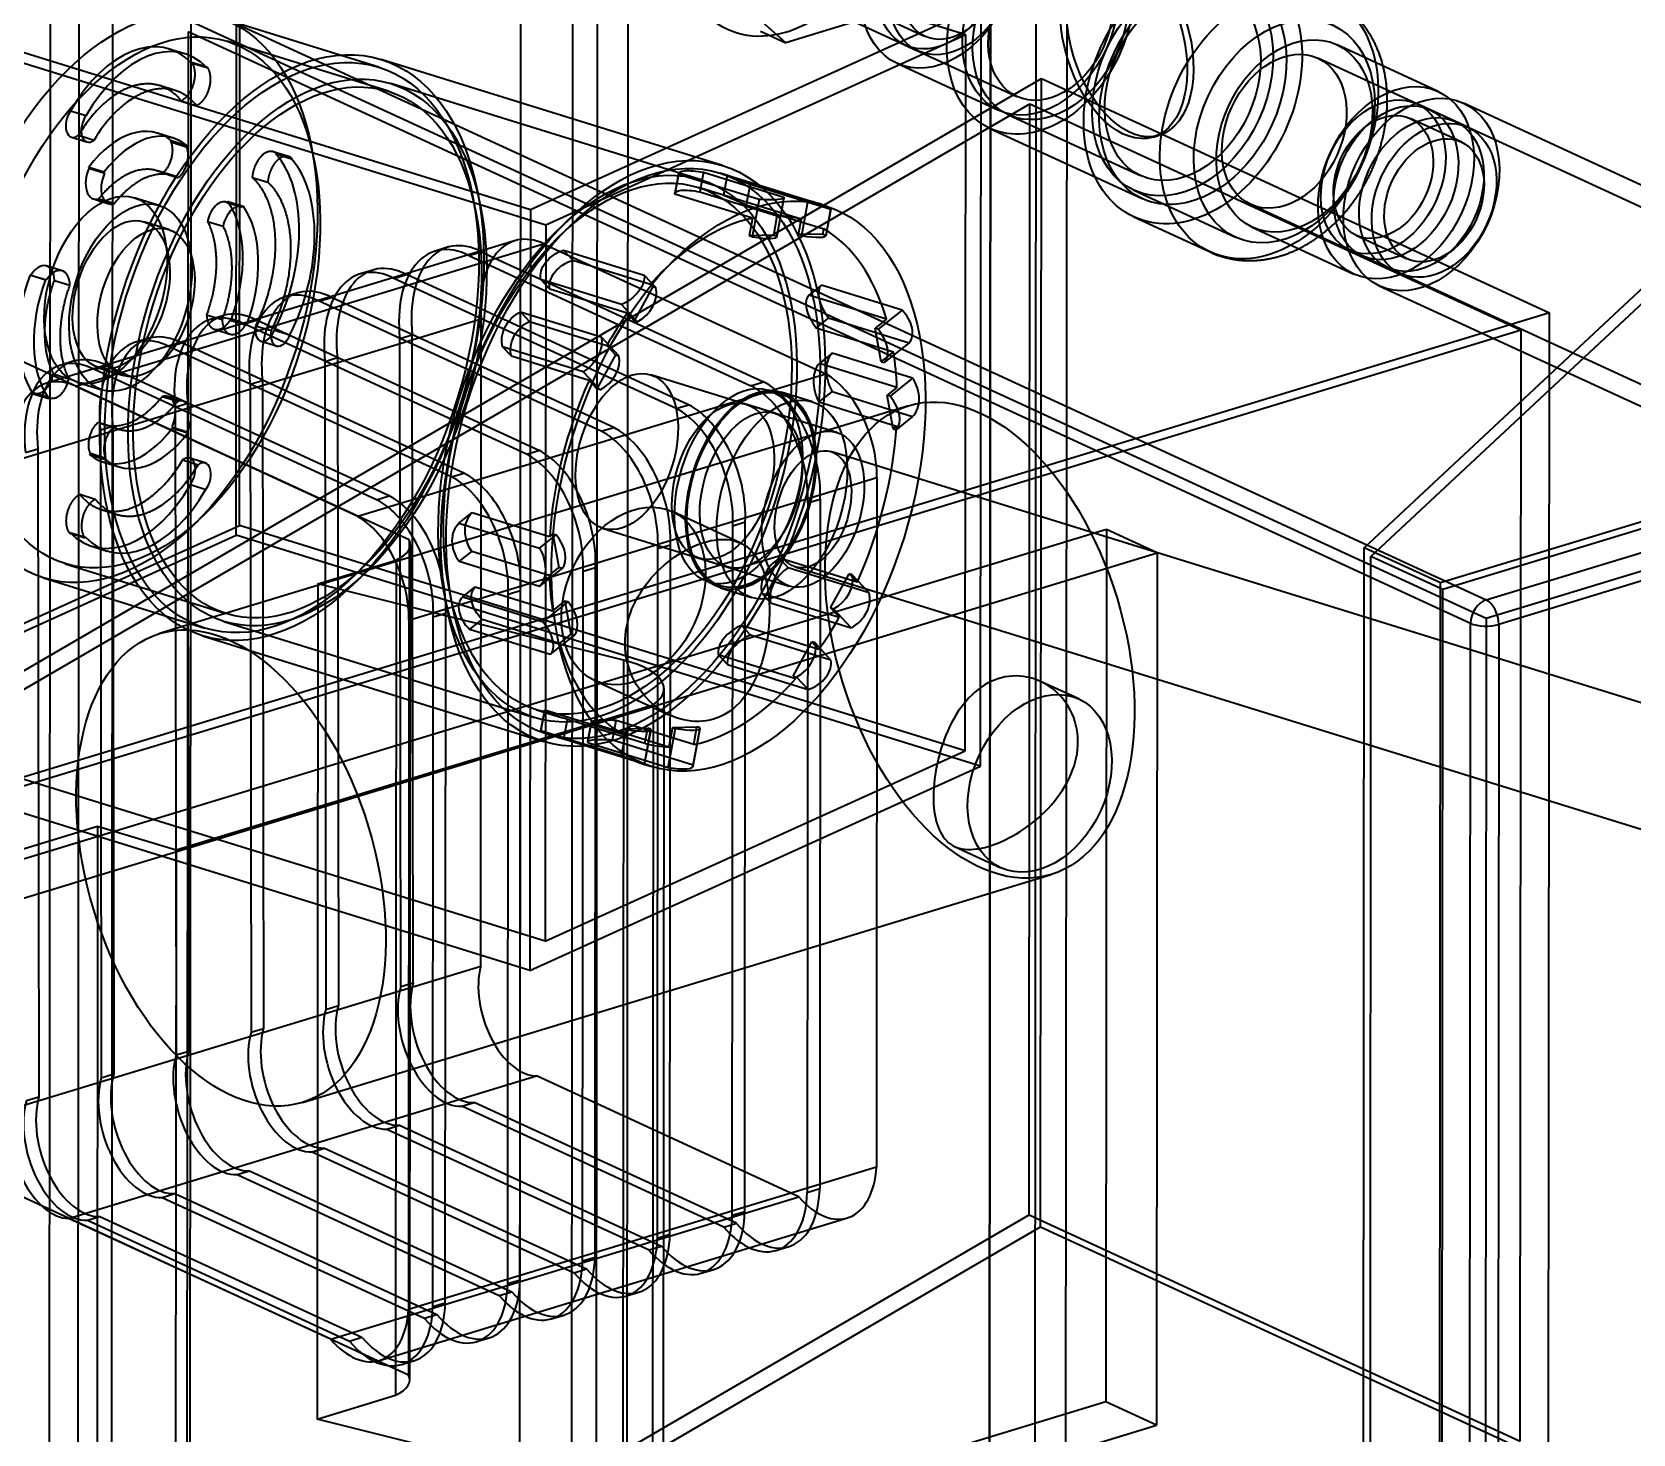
# Model space of a CAD drawing. Header units: millimetres. Extents: x 13 to 1054, y -1204 to 736.
# Drawn here: x 240.8 to 439.8, y 66.6 to 240.9 of the extents above; entities that cross this region are included whole.
import ezdxf

# ---------------------------------------------------------------- set-up
doc = ezdxf.new("R2010")
doc.units = ezdxf.units.MM
doc.layers.add('1', color=7, linetype='Continuous', true_color=0xffffff)

msp = doc.modelspace()

# ---------------------------------------------------------------- linework, layer by layer
at = {"layer": '1', "color": 151, "linetype": 'Continuous', "lineweight": 35}
for p, q in [((406.42, 176.73), (571.61, 330.98)), ((407.27, 175.67), (570.76, 328.33)), ((716.81, 264.01), (415.89, 172.36)), ((713.99, 262.26), (416.18, 171.56)), ((218.32, 148.92), (366.31, 235.08)), ((366.2, 92.31), (366.31, 235.08)), ((366.31, 235.08), (429.44, 205.96)), ((219.74, 147.43), (364.88, 231.93)), ((364.78, 93.8), (364.88, 231.93)), ((364.88, 231.93), (425.92, 203.78)), ((429.44, 205.96), (227.79, 144.55)), ((429.33, 63.2), (429.44, 205.96)), ((425.92, 203.78), (228.15, 143.55)), ((425.82, 65.65), (425.92, 203.78)), ((406.24, -69.87), (406.42, 176.73)), ((415.89, 172.36), (406.42, 176.73)), ((407.1, -67.22), (407.27, 175.67)), ((416.18, 171.56), (407.27, 175.67)), ((415.71, -74.23), (415.89, 172.36)), ((416, -71.32), (416.18, 171.56)), ((219.64, 9.3), (364.78, 93.8)), ((364.78, 93.8), (425.82, 65.65)), ((218.22, 6.15), (366.2, 92.31)), ((366.2, 92.31), (429.33, 63.2))]:
    msp.add_line(p, q, dxfattribs=at)
at = {"layer": '1', "color": 252, "linetype": 'Continuous', "lineweight": 35}
for p, q in [((359.87, 30.55), (360.09, 327.21)), ((359.85, 32.23), (360.05, 319.62)), ((365.67, 317.03), (365.46, 29.64)), ((369.34, 30.82), (369.55, 318.21)), ((301.43, 4.06), (301.65, 300.71)), ((307.9, 8.68), (308.11, 296.06)), ((314.78, 5.5), (314.99, 292.89)), ((311.11, 291.71), (310.91, 4.32)), ((283.96, 236.48), (263.91, 242.7)), ((285.14, 233.49), (265.09, 239.71)), ((259.84, 238.15), (257.91, 238.74)), ((260.63, 237.04), (260.65, 237.11)), ((260.63, 237.04), (262.56, 236.44)), ((260.65, 237.11), (262.58, 236.52)), ((326.66, 224.28), (284.25, 237.43)), ((262.56, 236.44), (262.58, 236.52)), ((258.65, 233.59), (256.72, 234.19)), ((324, 222.49), (285.44, 234.45)), ((245.65, 231.07), (247.58, 230.48)), ((259.4, 232.29), (261.33, 231.69)), ((245.74, 227.8), (247.67, 227.2)), ((246.63, 228.02), (248.56, 227.42)), ((258.39, 227.68), (256.46, 228.28)), ((258.14, 227.37), (258.09, 227.19)), ((258.09, 227.19), (260.02, 226.59)), ((258.14, 227.37), (260.06, 226.78)), ((260.06, 226.78), (260.02, 226.59)), ((272.74, 225.38), (270.81, 225.98)), ((271.16, 225.7), (271.21, 225.74)), ((271.16, 225.7), (273.09, 225.1)), ((271.21, 225.74), (273.14, 225.15)), ((273.09, 225.1), (273.14, 225.15)), ((247.9, 224.07), (249.82, 223.47)), ((247.94, 223.92), (247.9, 224.07)), ((247.94, 223.92), (249.87, 223.32)), ((249.87, 223.32), (249.82, 223.47)), ((258.36, 223), (256.43, 223.6)), ((257.09, 223.33), (259.02, 222.73)), ((321.19, 223.25), (320.74, 220.81)), ((321.2, 223.15), (320.75, 220.7)), ((331.23, 220.04), (321.2, 223.15)), ((324.31, 223.42), (323.85, 220.99)), ((324.31, 223.42), (334.31, 220.31)), ((327.35, 223.02), (326.37, 223.32)), ((327.24, 223.04), (326.78, 220.57)), ((327.27, 223.02), (326.81, 220.56)), ((337.28, 219.92), (327.27, 223.02)), ((268.22, 222.79), (270.15, 222.19)), ((326.8, 220.57), (323.7, 221.53)), ((323.85, 220.99), (333.48, 218)), ((330.09, 221.94), (329.62, 219.38)), ((330.09, 221.94), (340.12, 218.83)), ((248.48, 220.11), (250.4, 219.51)), ((249.16, 220.13), (251.09, 219.53)), ((256.65, 219.3), (253.56, 220.25)), ((266.89, 219.11), (264.97, 219.71)), ((265.18, 219.79), (265.07, 219.67)), ((265.07, 219.67), (266.99, 219.07)), ((265.18, 219.79), (267.11, 219.19)), ((267.11, 219.19), (266.99, 219.07)), ((330.39, 217.71), (320.75, 220.7)), ((336.44, 217.58), (326.81, 220.56)), ((329.62, 219.38), (339.26, 216.39)), ((331.23, 220.04), (330.36, 215.4)), ((334.31, 220.31), (333.41, 215.47)), ((333.43, 215.4), (334.33, 220.25)), ((337.28, 219.92), (336.47, 215.55)), ((339.48, 219.26), (338.5, 219.56)), ((257.84, 216.31), (254.75, 217.27)), ((262.67, 217.31), (264.6, 216.71)), ((330.39, 217.71), (329.98, 215.51)), ((333.03, 215.59), (333.48, 218)), ((336.44, 217.58), (336.08, 215.67)), ((340.12, 218.83), (339.52, 215.62)), ((339.54, 215.55), (340.15, 218.86)), ((333.03, 215.59), (329.98, 215.51)), ((330.36, 215.4), (329.98, 215.51)), ((333.03, 215.59), (333.41, 215.47)), ((339.14, 215.74), (336.08, 215.67)), ((336.47, 215.55), (336.08, 215.67)), ((339.14, 215.74), (339.26, 216.39)), ((339.14, 215.74), (339.52, 215.62)), ((300.83, 214.9), (242.66, 197.19)), ((246.28, 196.82), (304.44, 214.54)), ((292.49, 214.09), (290.94, 213.62)), ((295.14, 213.06), (296.69, 213.53)), ((295.14, 213.06), (330.21, 196.89)), ((296.69, 213.53), (331.76, 197.36)), ((304.44, 214.54), (339.52, 198.36)), ((306.91, 213.75), (316.94, 210.64)), ((306.91, 213.75), (308.06, 212.51)), ((244.59, 211.17), (242.66, 211.77)), ((283.19, 211.26), (281.64, 210.78)), ((308.06, 212.51), (317.7, 209.52)), ((240.6, 210.66), (242.53, 210.06)), ((240.71, 210.63), (242.64, 210.04)), ((242.64, 210.04), (242.53, 210.06)), ((243.63, 209.97), (245.56, 209.38)), ((285.83, 210.23), (287.38, 210.7)), ((320.9, 194.05), (285.83, 210.23)), ((322.46, 194.52), (287.38, 210.7)), ((304.09, 210.07), (305.2, 208.88)), ((314.1, 206.97), (304.09, 210.07)), ((318, 209.2), (315.69, 204.96)), ((316.94, 210.64), (318.38, 209.08)), ((318, 209.2), (317.7, 209.52)), ((318, 209.2), (318.38, 209.08)), ((338.96, 209.4), (337.4, 208.15)), ((348.98, 206.29), (338.96, 209.4)), ((273.88, 208.42), (272.33, 207.95)), ((276.53, 207.39), (278.08, 207.87)), ((311.6, 191.22), (276.53, 207.39)), ((313.15, 191.69), (278.08, 207.87)), ((314.83, 205.89), (305.2, 208.88)), ((314.1, 206.97), (316.08, 204.84)), ((347.04, 205.16), (337.4, 208.15)), ((238.51, 187.49), (296.67, 205.2)), ((262.55, 205.7), (264.48, 205.1)), ((264.57, 205.59), (263.02, 205.11)), ((265.48, 205.04), (267.4, 204.44)), ((265.48, 205.04), (265.59, 205.01)), ((265.59, 205.01), (267.51, 204.42)), ((267.22, 204.56), (268.77, 205.03)), ((303.84, 188.85), (268.77, 205.03)), ((296.62, 124.73), (296.67, 205.2)), ((301.57, 206.06), (311.58, 202.95)), ((301.57, 206.06), (302.67, 204.88)), ((314.83, 205.89), (315.69, 204.96)), ((316.08, 204.84), (315.69, 204.96)), ((339.85, 205.34), (338.3, 204.09)), ((339.85, 205.34), (349.85, 202.23)), ((347.04, 205.16), (345.64, 204.03)), ((348.98, 206.29), (346.02, 203.91)), ((263.52, 203.9), (265.45, 203.31)), ((302.29, 188.38), (267.22, 204.56)), ((267.4, 204.44), (267.51, 204.42)), ((268.63, 204.33), (270.56, 203.73)), ((270.98, 203.8), (272.91, 203.2)), ((286.56, 202.74), (288.11, 203.21)), ((288.24, 122.66), (288.11, 203.21)), ((302.67, 204.88), (312.29, 201.89)), ((338.3, 204.09), (347.92, 201.1)), ((346.38, 199.86), (345.64, 204.03)), ((346.02, 203.91), (345.64, 204.03)), ((287.71, 177.71), (236.81, 201.19)), ((255.27, 202.75), (253.72, 202.28)), ((257.91, 201.72), (259.46, 202.2)), ((292.98, 185.55), (257.91, 201.72)), ((294.54, 186.02), (259.46, 202.2)), ((269.29, 202.44), (271.22, 201.84)), ((286.69, 122.19), (286.56, 202.74)), ((309.36, 198.62), (299.34, 201.72)), ((299.34, 201.72), (300.44, 200.54)), ((311.58, 202.95), (313.77, 200.6)), ((313.38, 200.72), (312.29, 201.89)), ((346.38, 199.86), (347.92, 201.1)), ((349.85, 202.23), (346.77, 199.75)), ((245.96, 199.92), (244.41, 199.45)), ((248.61, 198.89), (250.16, 199.36)), ((249.12, 199.12), (252.21, 198.17)), ((285.23, 183.19), (250.16, 199.36)), ((277.26, 199.9), (278.81, 200.38)), ((277.26, 199.9), (277.38, 119.35)), ((278.81, 200.38), (278.93, 119.83)), ((310.08, 197.55), (300.44, 200.54)), ((313.38, 200.72), (311.07, 196.48)), ((313.38, 200.72), (313.77, 200.6)), ((340.29, 200.93), (338.72, 199.66)), ((348.35, 196.68), (338.72, 199.66)), ((350.3, 197.82), (340.29, 200.93)), ((346.38, 199.86), (346.77, 199.75)), ((243.51, 198.36), (245.43, 197.76)), ((246.45, 197.33), (249.54, 196.38)), ((283.68, 182.71), (248.61, 198.89)), ((267.95, 197.07), (269.5, 197.54)), ((267.95, 197.07), (268.07, 116.52)), ((269.5, 197.54), (269.63, 116.99)), ((281.35, 180.65), (339.52, 198.36)), ((309.36, 198.62), (311.46, 196.36)), ((310.08, 197.55), (311.07, 196.48)), ((340.88, 191.08), (317.75, 198.25)), ((330.21, 196.89), (331.76, 197.36)), ((350.3, 197.82), (347.51, 195.58)), ((241.01, 195.89), (241.12, 196)), ((241.01, 195.89), (242.93, 195.29)), ((241.12, 196), (243.05, 195.4)), ((241.22, 195.96), (243.15, 195.36)), ((242.93, 195.29), (243.05, 195.4)), ((246.28, 196.82), (281.35, 180.65)), ((257.03, 195.55), (258.96, 194.95)), ((259.64, 194.97), (257.71, 195.56)), ((311.46, 196.36), (311.07, 196.48)), ((333.91, 195.86), (332.37, 196.33)), ((337.84, 194.9), (333.98, 196.09)), ((340.28, 196.17), (338.65, 194.86)), ((340.28, 196.17), (350.3, 193.06)), ((348.35, 196.68), (347.13, 195.7)), ((347.87, 191.53), (347.13, 195.7)), ((347.51, 195.58), (347.13, 195.7)), ((349.77, 194.4), (256.7, 166.06)), ((258.64, 194.23), (260.19, 194.71)), ((258.64, 194.23), (258.77, 113.68)), ((260.19, 194.71), (260.32, 114.16)), ((320.9, 194.05), (322.46, 194.52)), ((333.17, 193.47), (329.7, 194.54)), ((338.65, 194.86), (348.29, 191.87)), ((350.3, 193.06), (348.26, 191.41)), ((249.09, 192.34), (251.02, 191.74)), ((249.34, 191.4), (250.89, 191.87)), ((249.34, 191.4), (249.46, 110.85)), ((249.76, 192.07), (251.68, 191.47)), ((250.89, 191.87), (251.01, 111.32)), ((258.25, 191.75), (258.29, 191.61)), ((258.25, 191.75), (260.17, 191.15)), ((258.29, 191.61), (260.22, 191.01)), ((260.17, 191.15), (260.22, 191.01)), ((311.6, 191.22), (313.15, 191.69)), ((347.87, 191.53), (348.29, 191.87)), ((347.87, 191.53), (348.26, 191.41)), ((240.03, 188.57), (241.58, 189.04)), ((241.58, 189.04), (241.71, 108.49)), ((248.05, 188.3), (248.1, 188.49)), ((248.05, 188.3), (249.98, 187.7)), ((248.1, 188.49), (250.03, 187.89)), ((249.73, 187.39), (251.66, 186.79)), ((249.98, 187.7), (250.03, 187.89)), ((259.56, 187.65), (261.49, 187.05)), ((262.37, 187.28), (260.45, 187.88)), ((302.29, 188.38), (303.84, 188.85)), ((509.79, 136.07), (340.14, 188.69)), ((287.7, 167.75), (345.87, 185.46)), ((292.98, 185.55), (294.54, 186.02)), ((345.87, 185.46), (345.81, 99.74)), ((246.78, 183.39), (248.71, 182.79)), ((260.54, 184.6), (262.46, 184)), ((283.68, 182.71), (285.23, 183.19)), ((249.47, 181.49), (251.4, 180.89)), ((293.91, 179.8), (295.54, 181.11)), ((295.54, 181.11), (305.18, 178.12)), ((328.88, 177.34), (320.44, 181.23)), ((337.26, 182.31), (337.19, 96.58)), ((337.26, 182.31), (338.81, 182.78)), ((338.81, 182.78), (338.75, 97.06)), ((293.91, 179.8), (303.94, 176.69)), ((311.82, 179.15), (334.95, 171.97)), ((327.89, 93.75), (327.95, 179.48)), ((327.95, 179.48), (329.5, 179.95)), ((329.44, 94.22), (329.5, 179.95)), ((374.4, 179.02), (210.76, 129.19)), ((245.56, 178.64), (245.54, 178.56)), ((245.54, 178.56), (247.46, 177.96)), ((245.56, 178.64), (247.48, 178.04)), ((247.48, 178.04), (247.46, 177.96)), ((287.71, 177.71), (287.64, 73.88)), ((287.8, 73.27), (287.87, 177.1)), ((303.94, 176.69), (305.98, 178.33)), ((305.6, 178.45), (305.18, 178.12)), ((305.6, 178.45), (306.34, 174.29)), ((305.6, 178.45), (305.98, 178.33)), ((318.64, 176.64), (320.19, 177.11)), ((320.13, 91.39), (320.19, 177.11)), ((374.4, 179.02), (374.32, 70.56)), ((380.71, 176.11), (374.4, 179.02)), ((217.07, 126.27), (380.71, 176.11)), ((248.27, 176.93), (250.2, 176.33)), ((276.39, 172.24), (286.11, 175.2)), ((286.11, 175.2), (286.03, 71.37)), ((293.93, 175.03), (295.5, 176.29)), ((305.13, 173.31), (295.5, 176.29)), ((318.58, 90.92), (318.64, 176.64)), ((323.77, 175.44), (327.24, 174.37)), ((334.85, 174.24), (333.75, 175.43)), ((343.39, 172.44), (333.75, 175.43)), ((380.71, 176.11), (380.63, 67.65)), ((244.95, 174.76), (265, 168.55)), ((303.94, 171.92), (293.93, 175.03)), ((303.94, 171.92), (306.73, 174.17)), ((305.13, 173.31), (306.34, 174.29)), ((306.73, 174.17), (306.34, 174.29)), ((309.27, 88.08), (309.34, 173.81)), ((309.34, 173.81), (310.89, 174.28)), ((310.83, 88.55), (310.89, 174.28)), ((344.88, 171.13), (334.85, 174.24)), ((335.69, 174.36), (505.34, 121.74)), ((340.09, 169.27), (342.4, 173.51)), ((342.78, 173.39), (342.4, 173.51)), ((343.39, 172.44), (342.4, 173.51)), ((344.88, 171.13), (342.78, 173.39)), ((242.28, 172.98), (262.33, 166.76)), ((276.39, 172.24), (276.31, 68.41)), ((314.37, 162.75), (276.39, 172.24)), ((294.38, 170.62), (295.93, 171.87)), ((295.93, 171.87), (305.55, 168.88)), ((300.03, 170.97), (301.58, 171.44)), ((301.52, 85.72), (301.58, 171.44)), ((324.96, 172.46), (326.5, 171.98)), ((326.43, 171.74), (330.28, 170.54)), ((294.38, 170.62), (304.39, 167.52)), ((299.97, 85.25), (300.03, 170.97)), ((304.39, 167.52), (307.47, 170)), ((307.09, 170.12), (305.55, 168.88)), ((307.09, 170.12), (307.83, 165.96)), ((307.09, 170.12), (307.47, 170)), ((331.55, 171.08), (341.18, 168.09)), ((332.65, 169.9), (331.55, 171.08)), ((332.65, 169.9), (342.66, 166.79)), ((340.09, 169.27), (341.18, 168.09)), ((340.09, 169.27), (340.47, 169.15)), ((342.66, 166.79), (340.47, 169.15)), ((264.7, 167.59), (303.26, 155.63)), ((287.7, 167.75), (287.64, 82.02)), ((290.66, 82.41), (290.72, 168.14)), ((290.72, 168.14), (292.27, 168.61)), ((292.21, 82.88), (292.27, 168.61)), ((295.23, 166.56), (296.79, 167.82)), ((306.43, 164.83), (296.79, 167.82)), ((262.03, 165.8), (304.44, 152.65)), ((305.26, 163.45), (295.23, 166.56)), ((305.26, 163.45), (308.22, 165.84)), ((306.43, 164.83), (307.83, 165.96)), ((308.22, 165.84), (307.83, 165.96)), ((330.13, 165.88), (329.02, 167.08)), ((338.64, 164.1), (329.02, 167.08)), ((340.14, 162.78), (330.13, 165.88)), ((326.13, 163.46), (335.77, 160.47)), ((327.28, 162.21), (326.13, 163.46)), ((335.47, 160.78), (337.78, 165.03)), ((338.17, 164.91), (337.78, 165.03)), ((338.64, 164.1), (337.78, 165.03)), ((340.14, 162.78), (338.17, 164.91)), ((314.37, 162.75), (314.29, 58.92)), ((327.28, 162.21), (337.31, 159.1)), ((310.76, 160.25), (320.2, 155.9)), ((319.32, 55.4), (319.4, 159.23)), ((335.47, 160.78), (335.86, 160.66)), ((335.47, 160.78), (335.77, 160.47)), ((337.31, 159.1), (335.86, 160.66)), ((370.94, 157.94), (366.2, 160.12)), ((258.75, 139.17), (318.05, 157.23)), ((318.05, 157.23), (317.97, 53.4)), ((303.55, 156.59), (306.66, 155.62)), ((304.54, 156.55), (304.07, 154)), ((304.1, 154.03), (304.57, 156.58)), ((304.57, 156.58), (314.21, 153.59)), ((306.95, 152.93), (307.41, 155.4)), ((317.03, 152.41), (307.41, 155.4)), ((312.99, 152.82), (313.45, 155.26)), ((323.09, 152.27), (313.45, 155.26)), ((304.1, 154.03), (314.12, 150.92)), ((304.74, 153.6), (305.73, 153.29)), ((310.35, 155.04), (309.9, 152.61)), ((309.92, 152.54), (310.37, 154.97)), ((310.37, 154.97), (319.99, 151.98)), ((314.12, 150.92), (314.72, 154.13)), ((314.33, 154.24), (314.21, 153.59)), ((314.33, 154.24), (317.39, 154.32)), ((314.33, 154.24), (314.72, 154.13)), ((316.96, 149.83), (317.77, 154.2)), ((316.98, 149.81), (317.79, 154.13)), ((317.03, 152.41), (317.39, 154.32)), ((317.77, 154.2), (317.39, 154.32)), ((319.93, 149.44), (320.83, 154.28)), ((320.44, 154.4), (319.99, 151.98)), ((320.44, 154.4), (323.49, 154.47)), ((320.44, 154.4), (320.83, 154.28)), ((323.02, 149.71), (323.88, 154.35)), ((323.02, 149.61), (323.89, 154.28)), ((323.09, 152.27), (323.49, 154.47)), ((323.88, 154.35), (323.49, 154.47)), ((316.96, 149.83), (306.95, 152.93)), ((309.92, 152.54), (319.93, 149.44)), ((323.02, 149.71), (312.99, 152.82)), ((316.87, 149.84), (317.85, 149.53)), ((221.85, 133.85), (248.99, 142.12)), ((248.99, 142.12), (248.92, 38.29)), ((248.99, 142.12), (258.75, 139.17)), ((355.52, 139.61), (361.27, 136.96)), ((258.75, 139.17), (258.67, 35.34)), ((274.46, 107.77), (367.52, 136.11)), ((238.45, 107.02), (296.62, 124.73)), ((286.69, 122.19), (288.24, 122.66)), ((277.38, 119.35), (278.93, 119.83)), ((268.07, 116.52), (269.63, 116.99)), ((258.77, 113.68), (260.32, 114.16)), ((245.4, 93.36), (303.57, 111.08)), ((249.46, 110.85), (251.01, 111.32)), ((336.15, 96.05), (303.57, 111.08)), ((240.15, 108.02), (241.71, 108.49)), ((294.26, 107.3), (295.81, 107.78)), ((328.39, 92.75), (295.81, 107.78)), ((326.84, 92.28), (294.26, 107.3)), ((284.96, 104.47), (286.51, 104.94)), ((284.96, 104.47), (317.54, 89.44)), ((286.51, 104.94), (319.09, 89.91)), ((275.65, 101.64), (277.2, 102.11)), ((275.65, 101.64), (308.23, 86.61)), ((277.2, 102.11), (309.78, 87.08)), ((345.81, 99.74), (287.64, 82.02)), ((266.34, 98.8), (267.89, 99.27)), ((266.34, 98.8), (298.92, 83.77)), ((267.89, 99.27), (300.47, 84.25)), ((287.64, 73.88), (236.73, 97.36)), ((257.04, 95.97), (258.59, 96.44)), ((257.04, 95.97), (289.62, 80.94)), ((258.59, 96.44), (291.17, 81.41)), ((277.98, 78.33), (336.15, 96.05)), ((337.19, 96.58), (338.75, 97.06)), ((247.73, 93.13), (249.28, 93.6)), ((249.28, 93.6), (281.86, 78.58)), ((327.89, 93.75), (329.44, 94.22)), ((277.98, 78.33), (245.4, 93.36)), ((247.73, 93.13), (280.31, 78.1)), ((284.02, 75.7), (342.19, 93.42)), ((326.84, 92.28), (328.39, 92.75)), ((317.54, 89.44), (319.09, 89.91)), ((318.58, 90.92), (320.13, 91.39)), ((333.34, 89.38), (334.89, 89.86)), ((309.27, 88.08), (310.83, 88.55)), ((299.97, 85.25), (301.52, 85.72)), ((308.23, 86.61), (309.78, 87.08)), ((324.03, 86.55), (325.58, 87.02)), ((298.92, 83.77), (300.47, 84.25)), ((314.72, 83.72), (316.28, 84.19)), ((290.66, 82.41), (292.21, 82.88)), ((289.62, 80.94), (291.17, 81.41)), ((305.42, 80.88), (306.97, 81.35)), ((280.31, 78.1), (281.86, 78.58)), ((296.11, 78.05), (297.66, 78.52)), ((286.8, 75.21), (288.36, 75.68)), ((276.31, 68.41), (286.03, 71.37)), ((374.32, 70.56), (317.97, 53.4)), ((380.63, 67.65), (374.32, 70.56)), ((314.29, 58.92), (276.31, 68.41)), ((216.99, 17.81), (380.63, 67.65))]:
    msp.add_line(p, q, dxfattribs=at)
at = {"layer": '1', "color": 7, "linetype": 'Continuous', "lineweight": 35}
for p, q in [((266.22, 178.3), (266.29, 272.86)), ((266.62, 179.5), (266.69, 268.5)), ((356.91, 240.51), (266.69, 268.5)), ((242.96, -22.71), (243.16, 255.4)), ((246.68, 255.27), (246.48, -22.85)), ((250.72, -13.4), (250.91, 250.81)), ((421.58, 170.25), (689.14, 251.73)), ((689.14, 249.42), (421.58, 167.93)), ((302.79, 218.75), (210.26, 247.45)), ((690.72, 248.69), (423.15, 167.2)), ((304.7, 216.84), (214.48, 244.82)), ((262.18, 243.77), (421.58, 170.25)), ((358.82, 244.16), (302.79, 218.75)), ((358.75, 149.6), (358.82, 244.16)), ((260.24, 240.86), (260.07, 9.09)), ((419.64, 167.34), (260.24, 240.86)), ((260.6, 242.18), (260.43, 10.41)), ((421.58, 167.93), (260.6, 242.18)), ((356.91, 240.51), (304.7, 216.84)), ((356.84, 151.51), (356.91, 240.51)), ((302.79, 218.75), (302.72, 124.19)), ((304.7, 216.84), (304.64, 127.84)), ((214.42, 155.82), (266.62, 179.5)), ((356.84, 151.51), (266.62, 179.5)), ((210.19, 152.89), (266.22, 178.3)), ((358.75, 149.6), (266.22, 178.3)), ((419.47, -64.43), (419.64, 167.34)), ((421.58, 167.93), (421.41, -63.84)), ((423.15, 167.2), (422.99, -64.56)), ((304.64, 127.84), (214.42, 155.82)), ((302.72, 124.19), (210.19, 152.89)), ((304.64, 127.84), (356.84, 151.51)), ((302.72, 124.19), (358.75, 149.6))]:
    msp.add_line(p, q, dxfattribs=at)
at = {"layer": '1', "color": 27, "linetype": 'Continuous', "lineweight": 35}
for p, q in [((332.85, 249.07), (351.79, 240.33)), ((332.02, 247.25), (350.96, 238.51)), ((349.38, 239.24), (363.27, 232.84)), ((415.62, 233.47), (402.99, 239.29)), ((348.33, 236.97), (360.96, 231.15)), ((414.57, 231.2), (400.68, 237.6)), ((419.3, 229.01), (412.99, 231.93)), ((442.92, 220.87), (418.77, 232.01)), ((359.91, 228.88), (378.85, 220.14)), ((362.22, 230.57), (378.63, 223)), ((418.47, 227.2), (412.15, 230.11)), ((442.73, 218.21), (417.73, 229.74)), ((377.79, 221.18), (390.42, 215.36)), ((392.3, 219.44), (406.19, 213.04)), ((377.8, 217.87), (387.27, 213.51)), ((392.52, 216.59), (405.15, 210.77)), ((405.45, 215.58), (411.76, 212.67)), ((404.61, 213.76), (410.93, 210.85)), ((409.35, 211.58), (466.16, 185.38)), ((408.3, 209.31), (465.12, 183.11))]:
    msp.add_line(p, q, dxfattribs=at)
at = {"layer": '1', "color": 250, "linetype": 'Continuous', "lineweight": 35}
for p, q in [((334.53, 239.5), (327.72, 245.57)), ((331.38, 240.96), (334.53, 239.5)), ((344.17, 242.44), (334.53, 239.5))]:
    msp.add_line(p, q, dxfattribs=at)
at = {"layer": '1', "color": 1, "linetype": 'Continuous', "lineweight": 35}
msp.add_line((380.18, 227.79), (380.95, 228.03), dxfattribs=at)
at = {"layer": '1', "color": 27, "linetype": 'Continuous', "lineweight": 35}
for centre, major_axis in [((334.63, 257.06), (-7.33, -15.89)), ((353.57, 248.32), (-5.24, -11.35)), ((353.57, 248.32), (4.19, 9.08)), ((355.14, 247.59), (-4.19, -9.08)), ((366.19, 242.5), (6.28, 13.62)), ((355.14, 247.59), (3.35, 7.26)), ((366.19, 242.5), (-5.24, -11.35)), ((367.45, 241.92), (-5.24, -11.35)), ((367.45, 241.92), (-4.19, -9.08)), ((385.13, 233.76), (7.33, 15.89)), ((383.87, 234.35), (-6.07, -13.17)), ((385.13, 233.76), (6.28, 13.62)), ((383.87, 234.35), (-5.24, -11.35)), ((394.6, 229.4), (-7.33, -15.89)), ((396.49, 228.52), (-6.07, -13.17)), ((397.76, 227.94), (5.24, 11.35)), ((396.49, 228.52), (4.19, 9.08)), ((410.38, 222.12), (5.24, 11.35)), ((408.8, 222.84), (-4.19, -9.08)), ((410.38, 222.12), (4.19, 9.08)), ((413.54, 220.66), (-5.24, -11.35)), ((408.8, 222.84), (3.35, 7.26)), ((413.54, 220.66), (-4.19, -9.08)), ((415.12, 219.93), (-4.19, -9.08)), ((415.12, 219.93), (3.35, 7.26))]:
    msp.add_ellipse(centre, major_axis=major_axis, ratio=0.718822, dxfattribs=at)
at = {"layer": '1', "color": 1, "linetype": 'Continuous', "lineweight": 35}
for centre in [(376.54, 239.75), (377.31, 239.98)]:
    msp.add_ellipse(centre, major_axis=(3.64, -11.96), ratio=0.58546, dxfattribs=at)
at = {"layer": '1', "color": 252, "linetype": 'Continuous', "lineweight": 35}
for centre, major_axis, ratio in [((253.09, 207.84), (-10.81, -34.86), 0.590051), ((255.02, 207.24), (-10.07, -32.47), 0.590051), ((273.14, 201.62), (-11.11, -35.82), 0.590051), ((273.14, 201.62), (-10.81, -34.86), 0.590051), ((275.07, 201.02), (-10.37, -33.43), 0.590051), ((275.07, 201.02), (-10.07, -32.47), 0.590051), ((315.55, 188.46), (-11.11, -35.82), 0.590051), ((315.55, 188.46), (10.81, 34.86), 0.590051), ((313.63, 189.06), (-10.37, -33.43), 0.590051), ((313.63, 189.06), (10.07, 32.47), 0.590051), ((250.01, 208.79), (-3.56, -11.46), 0.590051), ((328.66, 184.4), (10.81, 34.86), 0.590051), ((253.09, 207.84), (-3.56, -11.46), 0.590051), ((251.94, 208.2), (-2.81, -9.07), 0.590051), ((255.02, 207.24), (-2.81, -9.07), 0.590051), ((314.78, 188.7), (2.96, 9.55), 0.590051), ((328.66, 184.4), (3.7, 11.94), 0.590051), ((330.21, 183.92), (-3.78, -12.18), 0.590051), ((330.21, 183.92), (3.7, 11.94), 0.590051), ((358.65, 165.26), (-8.88, 29.14), 0.585427), ((326.74, 184.99), (2.96, 9.55), 0.590051), ((334.06, 182.72), (-3.78, -12.18), 0.590051), ((330.21, 183.92), (2.96, 9.55), 0.590051), ((337.92, 181.53), (2.96, 9.55), 0.590051), ((337.92, 181.53), (-2.22, -7.16), 0.590051), ((315.6, 170.74), (-4.84, -10.49), 0.718822), ((265.58, 136.92), (-8.88, 29.14), 0.585427), ((366.1, 147.45), (-4.84, -10.49), 0.718822)]:
    msp.add_ellipse(centre, major_axis=major_axis, ratio=ratio, dxfattribs=at)
for centre, major_axis, ratio, start_param, end_param in [((252.83, 222.36), (-5.08, -16.39), 0.590051, 2.8302, 4.342761), ((254.76, 221.76), (-5.08, -16.39), 0.590051, 2.8302, 4.342761), ((246.35, 229.77), (-0.61, -1.98), 0.590051, 4.189078, 6.976596), ((248.28, 229.17), (-0.61, -1.98), 0.590051, 4.189078, 6.976596), ((252.37, 215.11), (-4.09, -13.17), 0.590051, 2.909554, 4.160785), ((254.3, 214.51), (-4.09, -13.17), 0.590051, 2.909554, 4.160785), ((263.13, 211.27), (5.08, 16.39), 0.590051, 4.4281, 5.940661), ((265.05, 210.67), (5.08, 16.39), 0.590051, 4.4281, 5.940661), ((249.32, 222.83), (-0.84, -2.72), 0.590051, 4.488671, 6.677003), ((251.25, 222.23), (-0.84, -2.72), 0.590051, 4.488671, 6.677003), ((264.21, 217.28), (0.75, 2.43), 0.590051, 6.211917, 8.025194), ((266.14, 216.69), (0.75, 2.43), 0.590051, 6.211917, 8.025194), ((258.27, 208.76), (4.09, 13.17), 0.590051, 4.610076, 5.861307), ((260.2, 208.16), (4.09, 13.17), 0.590051, 4.610076, 5.861307), ((326.74, 184.99), (10.07, 32.47), 0.590051, 0.314561, 0.914381), ((326.74, 184.99), (10.07, 32.47), 0.590051, 0.019241, 0.167224), ((304.44, 203.05), (-3.61, 11.85), 0.585427, 5.802418, 7.498131), ((329.87, 216.06), (3.56, -0.66), 0.15774, 4.881576, 6.404447), ((335.97, 216.21), (3.56, -0.66), 0.15774, 4.881085, 6.403957), ((326.74, 184.99), (10.07, 32.47), 0.590051, 5.550548, 6.150369), ((294.8, 200.97), (-3.85, 12.65), 0.585427, 5.762406, 7.539392), ((296.35, 201.44), (-3.85, 12.65), 0.585427, 5.762406, 7.539392), ((241.82, 209.05), (0.84, 2.72), 0.590051, 5.235451, 7.423783), ((243.75, 208.45), (0.84, 2.72), 0.590051, 5.235451, 7.423783), ((285.49, 198.13), (3.85, -12.65), 0.585427, 2.620813, 4.397799), ((287.04, 198.61), (3.85, -12.65), 0.585427, 2.620813, 4.397799), ((247.92, 206.92), (4.09, 13.17), 0.590051, 1.468484, 2.719714), ((249.84, 206.32), (4.09, 13.17), 0.590051, 1.468484, 2.719714), ((277.73, 195.77), (3.85, -12.65), 0.585427, 2.620813, 4.397799), ((315.21, 207.59), (2.66, 2.47), 0.764595, 4.364753, 5.887624), ((276.18, 195.3), (3.85, -12.65), 0.585427, 2.620813, 4.397799), ((266.88, 192.46), (3.85, -12.65), 0.585427, 2.620813, 4.397799), ((268.43, 192.94), (3.85, -12.65), 0.585427, 2.620813, 4.397799), ((326.74, 184.99), (10.07, 32.47), 0.590051, 1.066438, 1.214422), ((257.57, 189.63), (3.85, -12.65), 0.585427, 2.620813, 4.397799), ((259.12, 190.1), (3.85, -12.65), 0.585427, 2.620813, 4.397799), ((269.9, 204.41), (0.61, 1.98), 0.590051, 1.794266, 4.581784), ((271.83, 203.81), (0.61, 1.98), 0.590051, 1.794266, 4.581784), ((344.37, 202.46), (2.27, -2.82), 0.606855, 0.074931, 1.597802), ((326.74, 184.99), (10.07, 32.47), 0.590051, 5.255229, 5.403212), ((248.26, 186.8), (3.85, -12.65), 0.585427, 2.620813, 4.397799), ((249.81, 187.27), (3.85, -12.65), 0.585427, 2.620813, 4.397799), ((310.59, 199.11), (2.66, 2.47), 0.764595, 4.365243, 5.888115), ((246.27, 185.34), (-3.61, 11.85), 0.585427, 5.802418, 7.498131), ((326.74, 184.99), (10.07, 32.47), 0.590051, 1.361758, 1.961578), ((331.54, 186.77), (-3.36, 11.04), 0.585427, 4.172489, 5.772722), ((339.07, 188.6), (-3.14, 10.3), 0.585427, 4.231622, 5.737955), ((256.87, 192.84), (-0.84, -2.72), 0.590051, 1.347078, 3.53541), ((258.79, 192.24), (-0.84, -2.72), 0.590051, 1.347078, 3.53541), ((329.99, 186.3), (-3.36, 11.04), 0.585427, 4.172489, 5.772722), ((345.86, 194.12), (2.27, -2.82), 0.606855, 0.075422, 1.598293), ((320.68, 183.46), (3.36, -11.04), 0.585427, 1.030896, 2.631129), ((322.23, 183.93), (3.36, -11.04), 0.585427, 1.030896, 2.631129), ((253.81, 200.56), (-4.09, -13.17), 0.590051, 6.051147, 7.302378), ((311.37, 180.63), (3.36, -11.04), 0.585427, 1.030896, 2.631129), ((312.92, 181.1), (3.36, -11.04), 0.585427, 1.030896, 2.631129), ((326.74, 184.99), (10.07, 32.47), 0.590051, 4.503351, 5.103171), ((255.74, 199.97), (-4.09, -13.17), 0.590051, 6.051147, 7.302378), ((259.83, 185.9), (-0.61, -1.98), 0.590051, 1.047485, 3.835003), ((261.76, 185.3), (-0.61, -1.98), 0.590051, 1.047485, 3.835003), ((302.07, 177.79), (3.36, -11.04), 0.585427, 1.030896, 2.631129), ((303.62, 178.26), (3.36, -11.04), 0.585427, 1.030896, 2.631129), ((292.76, 174.96), (3.36, -11.04), 0.585427, 1.030896, 2.631129), ((294.31, 175.43), (3.36, -11.04), 0.585427, 1.030896, 2.631129), ((253.36, 193.32), (-5.08, -16.39), 0.590051, 5.971793, 7.484354), ((255.28, 192.72), (-5.08, -16.39), 0.590051, 5.971793, 7.484354), ((285, 172.6), (3.36, -11.04), 0.585427, 1.030896, 2.631129), ((283.45, 172.12), (3.36, -11.04), 0.585427, 1.030896, 2.631129), ((280.9, 170.88), (-3.14, 10.3), 0.585427, 4.231622, 5.737955), ((279.7, 177.11), (-8.17, 0.01), 0.374927, 2.472044, 3.341013), ((304.33, 176.88), (-2.27, 2.82), 0.606855, 3.216523, 4.739395), ((326.74, 184.99), (10.07, 32.47), 0.590051, 2.113636, 2.26162), ((339.61, 171.9), (-2.66, -2.47), 0.764595, 1.22316, 2.746031), ((305.82, 168.55), (-2.27, 2.82), 0.606855, 3.217014, 4.739886), ((326.74, 184.99), (10.07, 32.47), 0.590051, 4.208031, 4.356015), ((326.74, 184.99), (10.07, 32.47), 0.590051, 2.408956, 3.008776), ((334.99, 163.41), (-2.66, -2.47), 0.764595, 1.223651, 2.746522), ((308.13, 159.24), (-11.27, 0.01), 0.374927, 2.647785, 4.125873), ((326.74, 184.99), (10.07, 32.47), 0.590051, 3.456153, 4.055973), ((314.22, 154.79), (-3.56, 0.66), 0.15774, 1.739983, 3.262855), ((320.33, 154.94), (-3.56, 0.66), 0.15774, 1.739493, 3.262364), ((326.74, 184.99), (10.07, 32.47), 0.590051, 3.160833, 3.308817), ((301.91, 119.68), (-2.58, 8.47), 0.585427, 0.766536, 2.962686), ((292.32, 116.54), (-2.77, 9.1), 0.585427, 0.737269, 2.991573), ((293.87, 117.01), (-2.77, 9.1), 0.585427, 0.737269, 2.991573), ((284.56, 114.18), (2.77, -9.1), 0.585427, 3.878861, 6.133166), ((283.01, 113.71), (2.77, -9.1), 0.585427, 3.878861, 6.133166), ((273.71, 110.87), (2.77, -9.1), 0.585427, 3.878861, 6.133166), ((275.26, 111.35), (2.77, -9.1), 0.585427, 3.878861, 6.133166), ((264.4, 108.04), (2.77, -9.1), 0.585427, 3.878861, 6.133166), ((265.95, 108.51), (2.77, -9.1), 0.585427, 3.878861, 6.133166), ((255.09, 105.2), (2.77, -9.1), 0.585427, 3.878861, 6.133166), ((256.64, 105.68), (2.77, -9.1), 0.585427, 3.878861, 6.133166), ((245.79, 102.37), (2.77, -9.1), 0.585427, 3.878861, 6.133166), ((247.34, 102.84), (2.77, -9.1), 0.585427, 3.878861, 6.133166), ((243.75, 101.97), (-2.58, 8.47), 0.585427, 0.766536, 2.962686), ((339.07, 103.67), (-3.12, 10.25), 0.585427, 2.215399, 4.148926), ((330.03, 100.25), (-3.31, 10.87), 0.585427, 2.201671, 4.197247), ((331.58, 100.72), (-3.31, 10.87), 0.585427, 2.201671, 4.197247), ((320.72, 97.42), (3.31, -10.87), 0.585427, 5.343264, 7.33884), ((322.27, 97.89), (3.31, -10.87), 0.585427, 5.343264, 7.33884), ((311.41, 94.58), (3.31, -10.87), 0.585427, 5.343264, 7.33884), ((312.97, 95.06), (3.31, -10.87), 0.585427, 5.343264, 7.33884), ((302.11, 91.75), (3.31, -10.87), 0.585427, 5.343264, 7.33884), ((303.66, 92.22), (3.31, -10.87), 0.585427, 5.343264, 7.33884), ((294.35, 89.39), (3.31, -10.87), 0.585427, 5.343264, 7.33884), ((292.8, 88.91), (3.31, -10.87), 0.585427, 5.343264, 7.33884), ((280.9, 85.95), (-3.12, 10.25), 0.585427, 2.215399, 4.148926), ((283.49, 86.08), (3.31, -10.87), 0.585427, 5.343264, 7.33884), ((285.05, 86.55), (3.31, -10.87), 0.585427, 5.343264, 7.33884), ((279.62, 73.28), (-8.17, 0.01), 0.374927, 2.472044, 3.341013)]:
    msp.add_ellipse(centre, major_axis=major_axis, ratio=ratio, start_param=start_param, end_param=end_param, dxfattribs=at)
at = {"layer": '1', "color": 7, "linetype": 'Continuous', "lineweight": 35}
for major_axis, ratio, start_param, end_param in [((1.05, 2.27), 0.718822, 0.569621, 2.140417), ((-0.73, 2.39), 0.585427, 4.231622, 5.802418), ((-2.5, 0), 0.374927, 0.683476, 2.254272)]:
    msp.add_ellipse((421.58, 167.93), major_axis=major_axis, ratio=ratio, start_param=start_param, end_param=end_param, dxfattribs=at)
at = {"layer": '1', "color": 27, "linetype": 'Continuous', "lineweight": 35}
for points, knots in [([(409.29, 232.34), (409.29, 232.45), (409.29, 232.74), (409.28, 233.2), (409.24, 233.75), (409.2, 234.28), (409.13, 234.81), (409.05, 235.34), (408.95, 235.86), (408.84, 236.37), (408.71, 236.88), (408.57, 237.38), (408.41, 237.87), (408.23, 238.35), (408.04, 238.82), (407.83, 239.28), (407.61, 239.73), (407.38, 240.16), (407.13, 240.59), (406.87, 241), (406.6, 241.4), (406.31, 241.78), (406.01, 242.15), (405.7, 242.51), (405.37, 242.85), (405.04, 243.18), (404.7, 243.5), (404.34, 243.79), (403.97, 244.08), (403.6, 244.34), (403.22, 244.59), (402.82, 244.83), (402.42, 245.05), (402.12, 245.2), (401.96, 245.27), (401.93, 245.29)], [0, 0, 0, 0, 0.018926, 0.051744, 0.084569, 0.117371, 0.15014, 0.182866, 0.215539, 0.248146, 0.280676, 0.313118, 0.345459, 0.377689, 0.409796, 0.441772, 0.473608, 0.505298, 0.536836, 0.568221, 0.59945, 0.630523, 0.661445, 0.692218, 0.722848, 0.753343, 0.783711, 0.813963, 0.844109, 0.87416, 0.904131, 0.934033, 0.96388, 0.993687, 1, 1, 1, 1]), ([(387.27, 213.51), (387.32, 213.48), (387.52, 213.39), (387.85, 213.25), (388.28, 213.09), (388.71, 212.95), (389.15, 212.83), (389.59, 212.72), (390.04, 212.63), (390.49, 212.55), (390.95, 212.5), (391.41, 212.46), (391.88, 212.44), (392.34, 212.44), (392.81, 212.45), (393.28, 212.48), (393.76, 212.53), (394.23, 212.6), (394.71, 212.69), (395.18, 212.79), (395.66, 212.91), (396.13, 213.05), (396.61, 213.21), (397.08, 213.38), (397.55, 213.57), (398.01, 213.78), (398.48, 214), (398.94, 214.25), (399.39, 214.51), (399.84, 214.78), (400.28, 215.07), (400.72, 215.38), (401.15, 215.7), (401.57, 216.03), (401.99, 216.38), (402.4, 216.75), (402.8, 217.12), (403.19, 217.51), (403.57, 217.91), (403.94, 218.33), (404.3, 218.75), (404.65, 219.19), (404.99, 219.64), (405.32, 220.09), (405.64, 220.56), (405.95, 221.04), (406.24, 221.52), (406.52, 222.01), (406.79, 222.51), (407.05, 223.02), (407.3, 223.53), (407.53, 224.05), (407.75, 224.57), (407.95, 225.1), (408.14, 225.64), (408.32, 226.18), (408.48, 226.72), (408.63, 227.26), (408.77, 227.81), (408.89, 228.36), (408.99, 228.91), (409.08, 229.47), (409.15, 230.02), (409.21, 230.57), (409.26, 231.13), (409.28, 231.67), (409.29, 232.07), (409.29, 232.29), (409.29, 232.34)], [0, 0, 0, 0, 0.00575, 0.020192, 0.03463, 0.049072, 0.063524, 0.077994, 0.092488, 0.107013, 0.121574, 0.136179, 0.150832, 0.165539, 0.180304, 0.195132, 0.210025, 0.224986, 0.240017, 0.25512, 0.270293, 0.285537, 0.30085, 0.316229, 0.331673, 0.347175, 0.362734, 0.378344, 0.394, 0.409697, 0.425429, 0.441193, 0.456982, 0.472793, 0.488621, 0.504462, 0.520313, 0.53617, 0.552032, 0.567895, 0.583759, 0.599621, 0.615481, 0.631339, 0.647194, 0.663047, 0.678898, 0.694748, 0.710596, 0.726445, 0.742295, 0.758146, 0.774, 0.789857, 0.805718, 0.821585, 0.837458, 0.853338, 0.869225, 0.88512, 0.901023, 0.916933, 0.932851, 0.948775, 0.964705, 0.980639, 0.995688, 1, 1, 1, 1])]:
    msp.add_open_spline(points, degree=3, knots=knots, dxfattribs=at)
at = {"layer": '1', "color": 252, "linetype": 'Continuous', "lineweight": 35}
for points, weights in [([(260.65, 237.11), (260.95, 236.73), (261.17, 236.09), (261.12, 235.26), (260.75, 233.84), (260.39, 233.06), (259.87, 232.54), (259.4, 232.29)], [0.54054924162, 0.54054924162, 0.532437783277, 0.54054924162, 0.54054924162, 0.532437783277, 0.54054924162, 0.54054924162]), ([(262.58, 236.52), (262.88, 236.14), (263.1, 235.49), (263.05, 234.66), (262.68, 233.24), (262.32, 232.46), (261.8, 231.94), (261.33, 231.69)], [0.54054924162, 0.54054924162, 0.532437783277, 0.54054924162, 0.54054924162, 0.532437783277, 0.54054924162, 0.54054924162]), ([(271.21, 225.74), (270.87, 226.06), (270.37, 226.18), (269.81, 225.89), (268.94, 225.03), (268.5, 224.33), (268.27, 223.49), (268.22, 222.79)], [0.54054924162, 0.54054924162, 0.532437783277, 0.54054924162, 0.54054924162, 0.532437783277, 0.54054924162, 0.54054924162]), ([(273.14, 225.15), (272.8, 225.46), (272.3, 225.59), (271.74, 225.3), (270.86, 224.43), (270.42, 223.74), (270.2, 222.89), (270.15, 222.19)], [0.54054924162, 0.54054924162, 0.532437783277, 0.54054924162, 0.54054924162, 0.532437783277, 0.54054924162, 0.54054924162]), ([(262.55, 205.7), (262.57, 205.02), (262.76, 204.34), (263.17, 203.98), (264.03, 203.79), (264.58, 203.93), (265.1, 204.45), (265.48, 205.04)], [0.539361078888, 0.539361078888, 0.5317011786, 0.539361078888, 0.539361078888, 0.5317011786, 0.539361078888, 0.539361078888]), ([(264.48, 205.1), (264.5, 204.42), (264.69, 203.74), (265.1, 203.38), (265.95, 203.19), (266.51, 203.33), (267.03, 203.85), (267.4, 204.44)], [0.539361078888, 0.539361078888, 0.5317011786, 0.539361078888, 0.539361078888, 0.5317011786, 0.539361078888, 0.539361078888]), ([(245.54, 178.56), (245.23, 178.94), (245.02, 179.58), (245.07, 180.41), (245.44, 181.83), (245.8, 182.61), (246.32, 183.13), (246.78, 183.39)], [0.54054924162, 0.54054924162, 0.532437783277, 0.54054924162, 0.54054924162, 0.532437783277, 0.54054924162, 0.54054924162]), ([(247.46, 177.96), (247.16, 178.34), (246.94, 178.99), (247, 179.81), (247.36, 181.23), (247.72, 182.01), (248.24, 182.54), (248.71, 182.79)], [0.54054924162, 0.54054924162, 0.532437783277, 0.54054924162, 0.54054924162, 0.532437783277, 0.54054924162, 0.54054924162])]:
    msp.add_rational_spline(points, weights, degree=4, knots=[0, 0, 0, 0, 0, 0.5, 0.5, 0.5, 1, 1, 1, 1, 1], dxfattribs=at)
for points, weights in [([(259.4, 232.29), (255.97, 236.58), (250.69, 234.82), (246.63, 228.02)], [0.58480182044, 0.47173272652, 0.47173272652, 0.58480182044]), ([(261.33, 231.69), (257.9, 235.99), (252.62, 234.22), (248.56, 227.42)], [0.58480182044, 0.47173272652, 0.47173272652, 0.58480182044]), ([(258.09, 227.19), (258.64, 225.98), (258.19, 224.26), (257.09, 223.33)], [0.618660227401, 0.460446590866, 0.460446590866, 0.618660227401]), ([(260.02, 226.59), (260.57, 225.39), (260.12, 223.66), (259.02, 222.73)], [0.618660227401, 0.460446590866, 0.460446590866, 0.618660227401]), ([(257.09, 223.33), (254.65, 224.58), (251.71, 223.39), (249.16, 220.13)], [0.540168977697, 0.486610340768, 0.486610340768, 0.540168977697]), ([(259.02, 222.73), (256.57, 223.98), (253.64, 222.8), (251.09, 219.53)], [0.540168977697, 0.486610340768, 0.486610340768, 0.540168977697]), ([(268.22, 222.79), (272.07, 219.25), (272.24, 211.61), (268.63, 204.33)], [0.58480182044, 0.47173272652, 0.47173272652, 0.58480182044]), ([(270.15, 222.19), (273.99, 218.65), (274.16, 211.02), (270.56, 203.73)], [0.58480182044, 0.47173272652, 0.47173272652, 0.58480182044]), ([(262.67, 217.31), (264.17, 214.31), (264.13, 210.02), (262.55, 205.7)], [0.540168977697, 0.486610340768, 0.486610340768, 0.540168977697]), ([(264.6, 216.71), (266.1, 213.72), (266.06, 209.42), (264.48, 205.1)], [0.540168977697, 0.486610340768, 0.486610340768, 0.540168977697]), ([(243.51, 198.36), (242.01, 201.36), (242.06, 205.66), (243.63, 209.97)], [0.540168977697, 0.486610340768, 0.486610340768, 0.540168977697]), ([(245.43, 197.76), (243.94, 200.76), (243.98, 205.06), (245.56, 209.38)], [0.540168977697, 0.486610340768, 0.486610340768, 0.540168977697]), ([(241.12, 196), (242.09, 195.57), (243.16, 196.62), (243.51, 198.36)], [0.618660227401, 0.460446590866, 0.460446590866, 0.618660227401]), ([(243.05, 195.4), (244.02, 194.97), (245.09, 196.02), (245.43, 197.76)], [0.618660227401, 0.460446590866, 0.460446590866, 0.618660227401]), ([(249.09, 192.34), (251.54, 191.09), (254.48, 192.28), (257.03, 195.55)], [0.540168977697, 0.486610340768, 0.486610340768, 0.540168977697]), ([(251.02, 191.74), (253.47, 190.49), (256.41, 191.68), (258.96, 194.95)], [0.540168977697, 0.486610340768, 0.486610340768, 0.540168977697]), ([(248.1, 188.49), (247.55, 189.69), (247.99, 191.42), (249.09, 192.34)], [0.618660227401, 0.460446590866, 0.460446590866, 0.618660227401]), ([(250.03, 187.89), (249.48, 189.09), (249.92, 190.82), (251.02, 191.74)], [0.618660227401, 0.460446590866, 0.460446590866, 0.618660227401]), ([(246.78, 183.39), (250.22, 179.09), (255.5, 180.85), (259.56, 187.65)], [0.58480182044, 0.47173272652, 0.47173272652, 0.58480182044]), ([(248.71, 182.79), (252.15, 178.49), (257.43, 180.25), (261.49, 187.05)], [0.58480182044, 0.47173272652, 0.47173272652, 0.58480182044])]:
    msp.add_rational_spline(points, weights, degree=3, dxfattribs=at)
for points, knots in [([(321.2, 223.15), (321.13, 223.38), (321.42, 223.56), (322.56, 223.66), (323.4, 223.58), (324.31, 223.42)], [0, 0, 0, 0, 0.5, 0.5, 1, 1, 1, 1]), ([(327.27, 223.02), (327.16, 223.08), (327.41, 223.01), (328.45, 222.61), (329.23, 222.29), (330.09, 221.94)], [0, 0, 0, 0, 0.5, 0.5, 1, 1, 1, 1]), ([(320.75, 220.7), (320.68, 220.94), (320.97, 221.12), (322.11, 221.23), (322.95, 221.15), (323.85, 220.99)], [0, 0, 0, 0, 0.5, 0.5, 1, 1, 1, 1]), ([(326.81, 220.56), (326.7, 220.61), (326.95, 220.52), (327.98, 220.09), (328.76, 219.75), (329.62, 219.38)], [0, 0, 0, 0, 0.5, 0.5, 1, 1, 1, 1]), ([(334.31, 220.31), (334.4, 220.17), (334.12, 220.07), (332.99, 219.97), (332.14, 219.97), (331.23, 220.04)], [0, 0, 0, 0, 0.5, 0.5, 1, 1, 1, 1]), ([(340.12, 218.83), (340.24, 218.87), (340.01, 219.02), (338.98, 219.42), (338.18, 219.66), (337.28, 219.92)], [0, 0, 0, 0, 0.5, 0.5, 1, 1, 1, 1]), ([(304.09, 210.07), (303.95, 210.75), (304.17, 211.54), (305.21, 212.88), (306.01, 213.44), (306.91, 213.75)], [0, 0, 0, 0, 0.5, 0.5, 1, 1, 1, 1]), ([(305.2, 208.88), (305.06, 209.55), (305.29, 210.33), (306.35, 211.66), (307.16, 212.2), (308.06, 212.51)], [0, 0, 0, 0, 0.5, 0.5, 1, 1, 1, 1]), ([(316.94, 210.64), (317.03, 210.02), (316.77, 209.3), (315.74, 207.95), (314.97, 207.34), (314.1, 206.97)], [0, 0, 0, 0, 0.5, 0.5, 1, 1, 1, 1]), ([(338.96, 209.4), (338.61, 209.04), (338.51, 208.4), (338.84, 206.91), (339.26, 206.06), (339.85, 205.34)], [0, 0, 0, 0, 0.5, 0.5, 1, 1, 1, 1]), ([(337.4, 208.15), (337.05, 207.78), (336.96, 207.15), (337.29, 205.66), (337.71, 204.81), (338.3, 204.09)], [0, 0, 0, 0, 0.5, 0.5, 1, 1, 1, 1]), ([(299.34, 201.72), (299.12, 202.48), (299.23, 203.38), (300.05, 204.97), (300.76, 205.66), (301.57, 206.06)], [0, 0, 0, 0, 0.5, 0.5, 1, 1, 1, 1]), ([(349.85, 202.23), (350.26, 202.65), (350.4, 203.32), (350.08, 204.81), (349.62, 205.62), (348.98, 206.29)], [0, 0, 0, 0, 0.5, 0.5, 1, 1, 1, 1]), ([(300.44, 200.54), (300.22, 201.3), (300.33, 202.19), (301.14, 203.79), (301.85, 204.48), (302.67, 204.88)], [0, 0, 0, 0, 0.5, 0.5, 1, 1, 1, 1]), ([(311.58, 202.95), (311.76, 202.24), (311.61, 201.38), (310.8, 199.79), (310.13, 199.07), (309.36, 198.62)], [0, 0, 0, 0, 0.5, 0.5, 1, 1, 1, 1]), ([(338.72, 199.66), (338.24, 199.2), (337.98, 198.42), (337.96, 196.66), (338.2, 195.68), (338.65, 194.86)], [0, 0, 0, 0, 0.5, 0.5, 1, 1, 1, 1]), ([(340.29, 200.93), (339.81, 200.47), (339.56, 199.7), (339.57, 197.95), (339.82, 196.99), (340.28, 196.17)], [0, 0, 0, 0, 0.5, 0.5, 1, 1, 1, 1]), ([(350.3, 193.06), (350.83, 193.57), (351.13, 194.36), (351.13, 196.1), (350.83, 197.04), (350.3, 197.82)], [0, 0, 0, 0, 0.5, 0.5, 1, 1, 1, 1]), ([(295.5, 176.29), (294.97, 177.08), (294.67, 178.03), (294.69, 179.79), (295.01, 180.59), (295.54, 181.11)], [0, 0, 0, 0, 0.5, 0.5, 1, 1, 1, 1]), ([(293.93, 175.03), (293.39, 175.81), (293.09, 176.75), (293.09, 178.49), (293.39, 179.29), (293.91, 179.8)], [0, 0, 0, 0, 0.5, 0.5, 1, 1, 1, 1]), ([(324.38, 177.4), (323.18, 177.04), (321.94, 176.43), (319.55, 174.77), (318.41, 173.73), (316.5, 171.36), (315.72, 170.01), (314.71, 167.19), (314.48, 165.69), (314.66, 162.8), (315.06, 161.41), (316.38, 158.93), (317.28, 157.87), (319.39, 156.21), (320.61, 155.62), (323.09, 155.05), (324.38, 155.07), (326.74, 155.79), (327.83, 156.48), (329.64, 158.37), (330.38, 159.55), (331.54, 162.23), (331.94, 163.69), (332.33, 165.95), (332.41, 166.7), (332.51, 168.21), (332.52, 168.97), (332.42, 171.14), (332.2, 172.51), (331.43, 174.79), (330.88, 175.74), (329.49, 177.11), (328.65, 177.54), (326.67, 177.87), (325.57, 177.77), (324.38, 177.4)], [0, 0, 0, 0, 0.0625, 0.0625, 0.125, 0.125, 0.1875, 0.1875, 0.25, 0.25, 0.3125, 0.3125, 0.375, 0.375, 0.4375, 0.4375, 0.5, 0.5, 0.5625, 0.5625, 0.625, 0.625, 0.6875, 0.6875, 0.71875, 0.71875, 0.75, 0.75, 0.8125, 0.8125, 0.875, 0.875, 0.9375, 0.9375, 1, 1, 1, 1]), ([(303.94, 176.69), (304.4, 175.87), (304.65, 174.91), (304.66, 173.16), (304.41, 172.39), (303.94, 171.92)], [0, 0, 0, 0, 0.5, 0.5, 1, 1, 1, 1]), ([(333.75, 175.43), (332.98, 174.98), (332.32, 174.25), (331.51, 172.65), (331.37, 171.79), (331.55, 171.08)], [0, 0, 0, 0, 0.5, 0.5, 1, 1, 1, 1]), ([(334.85, 174.24), (334.08, 173.79), (333.42, 173.07), (332.61, 171.47), (332.47, 170.61), (332.65, 169.9)], [0, 0, 0, 0, 0.5, 0.5, 1, 1, 1, 1]), ([(296.79, 167.82), (296.15, 168.49), (295.68, 169.29), (295.36, 170.78), (295.51, 171.46), (295.93, 171.87)], [0, 0, 0, 0, 0.5, 0.5, 1, 1, 1, 1]), ([(342.66, 166.79), (343.47, 167.2), (344.17, 167.89), (344.99, 169.48), (345.09, 170.38), (344.88, 171.13)], [0, 0, 0, 0, 0.5, 0.5, 1, 1, 1, 1]), ([(295.23, 166.56), (294.59, 167.24), (294.13, 168.04), (293.82, 169.54), (293.96, 170.21), (294.38, 170.62)], [0, 0, 0, 0, 0.5, 0.5, 1, 1, 1, 1]), ([(304.39, 167.52), (304.97, 166.79), (305.38, 165.95), (305.7, 164.46), (305.61, 163.82), (305.26, 163.45)], [0, 0, 0, 0, 0.5, 0.5, 1, 1, 1, 1]), ([(329.02, 167.08), (328.14, 166.72), (327.35, 166.12), (326.31, 164.79), (326.04, 164.07), (326.13, 163.46)], [0, 0, 0, 0, 0.5, 0.5, 1, 1, 1, 1]), ([(330.13, 165.88), (329.26, 165.52), (328.48, 164.91), (327.44, 163.56), (327.19, 162.84), (327.28, 162.21)], [0, 0, 0, 0, 0.5, 0.5, 1, 1, 1, 1]), ([(337.31, 159.1), (338.2, 159.42), (339, 159.97), (340.05, 161.32), (340.28, 162.1), (340.14, 162.78)], [0, 0, 0, 0, 0.5, 0.5, 1, 1, 1, 1]), ([(370.71, 154.2), (370.95, 152.88), (370.88, 151.48), (370.14, 148.72), (369.48, 147.37), (366.89, 143.67), (364.31, 141.63), (361.18, 140.13), (360.55, 139.87), (359.36, 139.49), (358.8, 139.36), (357.17, 139.15), (356.25, 139.26), (354.75, 139.97), (354.17, 140.57), (353.32, 142.19), (353.05, 143.24), (352.84, 145.65), (352.89, 147.05), (353.21, 149.23), (353.36, 149.98), (353.74, 151.45), (353.96, 152.18), (354.76, 154.34), (355.45, 155.69), (357.12, 158), (358.1, 158.97), (360.28, 160.33), (361.49, 160.72), (363.92, 160.87), (365.15, 160.62), (367.38, 159.56), (368.38, 158.76), (369.93, 156.72), (370.47, 155.53), (370.71, 154.2)], [0, 0, 0, 0, 0.0625, 0.0625, 0.125, 0.125, 0.25, 0.25, 0.28125, 0.28125, 0.3125, 0.3125, 0.375, 0.375, 0.4375, 0.4375, 0.5, 0.5, 0.5625, 0.5625, 0.59375, 0.59375, 0.625, 0.625, 0.6875, 0.6875, 0.75, 0.75, 0.8125, 0.8125, 0.875, 0.875, 0.9375, 0.9375, 1, 1, 1, 1]), ([(307.41, 155.4), (306.51, 155.66), (305.7, 155.92), (304.67, 156.35), (304.45, 156.52), (304.57, 156.58)], [0, 0, 0, 0, 0.5, 0.5, 1, 1, 1, 1]), ([(313.45, 155.26), (312.53, 155.33), (311.68, 155.32), (310.55, 155.21), (310.27, 155.12), (310.37, 154.97)], [0, 0, 0, 0, 0.5, 0.5, 1, 1, 1, 1]), ([(306.95, 152.93), (306.05, 153.19), (305.24, 153.44), (304.2, 153.83), (303.98, 153.99), (304.1, 154.03)], [0, 0, 0, 0, 0.5, 0.5, 1, 1, 1, 1]), ([(312.99, 152.82), (312.08, 152.89), (311.23, 152.89), (310.09, 152.79), (309.82, 152.69), (309.92, 152.54)], [0, 0, 0, 0, 0.5, 0.5, 1, 1, 1, 1]), ([(314.12, 150.92), (314.99, 150.57), (315.76, 150.25), (316.81, 149.85), (317.07, 149.77), (316.96, 149.83)], [0, 0, 0, 0, 0.5, 0.5, 1, 1, 1, 1]), ([(319.93, 149.44), (320.83, 149.28), (321.66, 149.2), (322.8, 149.3), (323.09, 149.48), (323.02, 149.71)], [0, 0, 0, 0, 0.5, 0.5, 1, 1, 1, 1])]:
    msp.add_open_spline(points, degree=3, knots=knots, dxfattribs=at)

doc.saveas('drawing.dxf')
